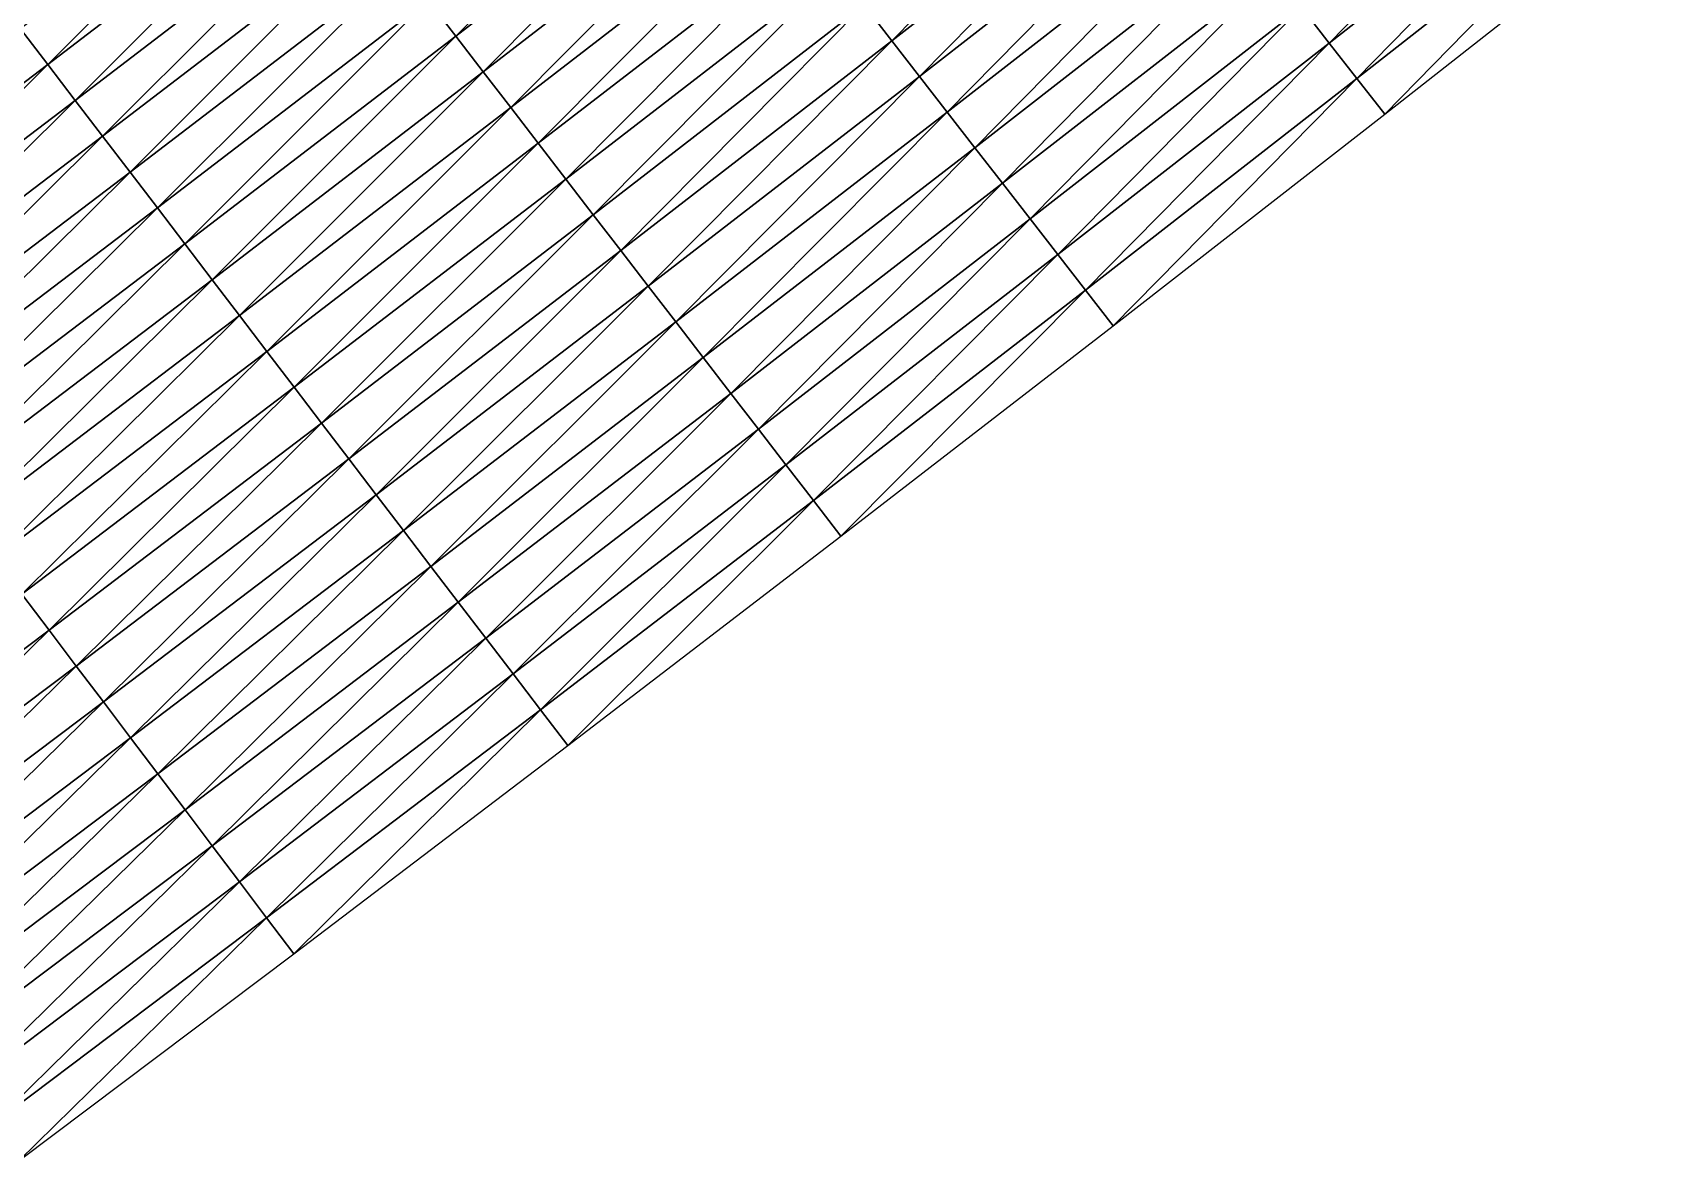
# Model space of a CAD drawing. Header units: metres. Extents: x 479979 to 482619, y 6959976 to 6961524.
# Drawn here: x 482288.8 to 482360.8, y 6961204.3 to 6961254.4 of the extents above; entities that cross this region are included whole.
import ezdxf

# ---------------------------------------------------------------- set-up
doc = ezdxf.new("R2010")
doc.units = ezdxf.units.M

msp = doc.modelspace()

# ---------------------------------------------------------------- linework, layer by layer
at = {"layer": 'GENERAL_FILL_TOP'}
for points in [[(482307.577, 6961254.217, 9.68), (482318.338, 6961265.065, 9.74), (482306.357, 6961255.802, 9.72)], [(482307.577, 6961254.217, 9.68), (482319.565, 6961263.485, 9.7), (482318.338, 6961265.065, 9.74)], [(482326.923, 6961254.006, 8.98), (482337.685, 6961264.931, 9.519), (482325.697, 6961255.586, 9.5)], [(482326.923, 6961254.006, 8.98), (482338.918, 6961263.356, 8.999), (482337.685, 6961264.931, 9.519)], [(482346.313, 6961253.906, 8.699), (482357.073, 6961264.903, 8.762), (482345.081, 6961255.481, 8.706)], [(482346.313, 6961253.906, 8.699), (482358.312, 6961263.333, 8.755), (482357.073, 6961264.903, 8.762)], [(482289.49, 6961252.952, 9.619), (482300.256, 6961263.725, 9.6), (482288.276, 6961254.542, 9.579)], [(482289.49, 6961252.952, 9.619), (482301.476, 6961262.141, 9.64), (482300.256, 6961263.725, 9.6)], [(482308.797, 6961252.632, 9.64), (482319.565, 6961263.485, 9.7), (482307.577, 6961254.217, 9.68)], [(482308.797, 6961252.632, 9.64), (482320.791, 6961261.905, 9.66), (482319.565, 6961263.485, 9.7)], [(482328.15, 6961252.427, 8.677), (482338.918, 6961263.356, 8.999), (482326.923, 6961254.006, 8.98)], [(482328.15, 6961252.427, 8.677), (482340.15, 6961261.781, 8.734), (482338.918, 6961263.356, 8.999)], [(482347.546, 6961252.331, 8.692), (482358.312, 6961263.333, 8.755), (482346.313, 6961253.906, 8.699)], [(482347.546, 6961252.331, 8.692), (482359.55, 6961261.763, 8.748), (482358.312, 6961263.333, 8.755)], [(482290.703, 6961251.362, 9.659), (482301.476, 6961262.141, 9.64), (482289.49, 6961252.952, 9.619)], [(482290.703, 6961251.362, 9.659), (482302.696, 6961260.556, 9.68), (482301.476, 6961262.141, 9.64)], [(482310.017, 6961251.047, 9.6), (482320.791, 6961261.905, 9.66), (482308.797, 6961252.632, 9.64)], [(482310.017, 6961251.047, 9.6), (482322.018, 6961260.326, 9.62), (482320.791, 6961261.905, 9.66)], [(482329.376, 6961250.847, 8.67), (482340.15, 6961261.781, 8.734), (482328.15, 6961252.427, 8.677)], [(482329.376, 6961250.847, 8.67), (482341.383, 6961260.206, 8.727), (482340.15, 6961261.781, 8.734)], [(482348.779, 6961250.756, 8.685), (482359.55, 6961261.763, 8.748), (482347.546, 6961252.331, 8.692)], [(482348.779, 6961250.756, 8.685), (482360.789, 6961260.192, 8.741), (482359.55, 6961261.763, 8.748)], [(482291.916, 6961249.772, 9.699), (482302.696, 6961260.556, 9.68), (482290.703, 6961251.362, 9.659)], [(482291.916, 6961249.772, 9.699), (482303.916, 6961258.971, 9.72), (482302.696, 6961260.556, 9.68)], [(482311.237, 6961249.463, 9.56), (482322.018, 6961260.326, 9.62), (482310.017, 6961251.047, 9.6)], [(482311.237, 6961249.463, 9.56), (482323.244, 6961258.746, 9.58), (482322.018, 6961260.326, 9.62)], [(482330.603, 6961249.267, 8.663), (482341.383, 6961260.206, 8.727), (482329.376, 6961250.847, 8.67)], [(482330.603, 6961249.267, 8.663), (482342.616, 6961258.631, 8.72), (482341.383, 6961260.206, 8.727)], [(482293.13, 6961248.183, 9.739), (482303.916, 6961258.971, 9.72), (482291.916, 6961249.772, 9.699)], [(482293.13, 6961248.183, 9.739), (482305.136, 6961257.386, 9.76), (482303.916, 6961258.971, 9.72)], [(482312.457, 6961247.878, 9.52), (482323.244, 6961258.746, 9.58), (482311.237, 6961249.463, 9.56)], [(482312.457, 6961247.878, 9.52), (482324.471, 6961257.166, 9.54), (482323.244, 6961258.746, 9.58)], [(482331.829, 6961247.687, 8.656), (482342.616, 6961258.631, 8.72), (482330.603, 6961249.267, 8.663)], [(482331.829, 6961247.687, 8.656), (482343.848, 6961257.056, 8.713), (482342.616, 6961258.631, 8.72)], [(482294.343, 6961246.593, 9.699), (482305.136, 6961257.386, 9.76), (482293.13, 6961248.183, 9.739)], [(482294.343, 6961246.593, 9.699), (482306.357, 6961255.802, 9.72), (482305.136, 6961257.386, 9.76)], [(482313.677, 6961246.293, 9.48), (482324.471, 6961257.166, 9.54), (482312.457, 6961247.878, 9.52)], [(482313.677, 6961246.293, 9.48), (482325.697, 6961255.586, 9.5), (482324.471, 6961257.166, 9.54)], [(482333.056, 6961246.107, 8.648), (482343.848, 6961257.056, 8.713), (482331.829, 6961247.687, 8.656)], [(482333.056, 6961246.107, 8.648), (482345.081, 6961255.481, 8.706), (482343.848, 6961257.056, 8.713)], [(482295.557, 6961245.003, 9.659), (482306.357, 6961255.802, 9.72), (482294.343, 6961246.593, 9.699)], [(482295.557, 6961245.003, 9.659), (482307.577, 6961254.217, 9.68), (482306.357, 6961255.802, 9.72)], [(482314.897, 6961244.708, 8.96), (482325.697, 6961255.586, 9.5), (482313.677, 6961246.293, 9.48)], [(482314.897, 6961244.708, 8.96), (482326.923, 6961254.006, 8.98), (482325.697, 6961255.586, 9.5)], [(482334.282, 6961244.528, 8.641), (482345.081, 6961255.481, 8.706), (482333.056, 6961246.107, 8.648)], [(482334.282, 6961244.528, 8.641), (482346.313, 6961253.906, 8.699), (482345.081, 6961255.481, 8.706)], [(482277.471, 6961243.82, 9.598), (482289.49, 6961252.952, 9.619), (482288.276, 6961254.542, 9.579)], [(482296.77, 6961243.413, 9.619), (482307.577, 6961254.217, 9.68), (482295.557, 6961245.003, 9.659)], [(482296.77, 6961243.413, 9.619), (482308.797, 6961252.632, 9.64), (482307.577, 6961254.217, 9.68)], [(482316.117, 6961243.124, 8.618), (482326.923, 6961254.006, 8.98), (482314.897, 6961244.708, 8.96)], [(482316.117, 6961243.124, 8.618), (482328.15, 6961252.427, 8.677), (482326.923, 6961254.006, 8.98)], [(482335.509, 6961242.948, 8.634), (482346.313, 6961253.906, 8.699), (482334.282, 6961244.528, 8.641)], [(482335.509, 6961242.948, 8.634), (482347.546, 6961252.331, 8.692), (482346.313, 6961253.906, 8.699)], [(482278.678, 6961242.225, 9.638), (482289.49, 6961252.952, 9.619), (482277.471, 6961243.82, 9.598)], [(482278.678, 6961242.225, 9.638), (482290.703, 6961251.362, 9.659), (482289.49, 6961252.952, 9.619)], [(482297.984, 6961241.823, 9.579), (482308.797, 6961252.632, 9.64), (482296.77, 6961243.413, 9.619)], [(482297.984, 6961241.823, 9.579), (482310.017, 6961251.047, 9.6), (482308.797, 6961252.632, 9.64)], [(482317.337, 6961241.539, 8.611), (482328.15, 6961252.427, 8.677), (482316.117, 6961243.124, 8.618)], [(482317.337, 6961241.539, 8.611), (482329.376, 6961250.847, 8.67), (482328.15, 6961252.427, 8.677)], [(482336.735, 6961241.368, 8.627), (482347.546, 6961252.331, 8.692), (482335.509, 6961242.948, 8.634)], [(482336.735, 6961241.368, 8.627), (482348.779, 6961250.756, 8.685), (482347.546, 6961252.331, 8.692)], [(482279.884, 6961240.63, 9.678), (482290.703, 6961251.362, 9.659), (482278.678, 6961242.225, 9.638)], [(482279.884, 6961240.63, 9.678), (482291.916, 6961249.772, 9.699), (482290.703, 6961251.362, 9.659)], [(482299.197, 6961240.233, 9.539), (482310.017, 6961251.047, 9.6), (482297.984, 6961241.823, 9.579)], [(482299.197, 6961240.233, 9.539), (482311.237, 6961249.463, 9.56), (482310.017, 6961251.047, 9.6)], [(482318.557, 6961239.954, 8.604), (482329.376, 6961250.847, 8.67), (482317.337, 6961241.539, 8.611)], [(482318.557, 6961239.954, 8.604), (482330.603, 6961249.267, 8.663), (482329.376, 6961250.847, 8.67)], [(482281.091, 6961239.035, 9.718), (482291.916, 6961249.772, 9.699), (482279.884, 6961240.63, 9.678)], [(482281.091, 6961239.035, 9.718), (482293.13, 6961248.183, 9.739), (482291.916, 6961249.772, 9.699)], [(482300.41, 6961238.644, 9.499), (482311.237, 6961249.463, 9.56), (482299.197, 6961240.233, 9.539)], [(482300.41, 6961238.644, 9.499), (482312.457, 6961247.878, 9.52), (482311.237, 6961249.463, 9.56)], [(482319.777, 6961238.369, 8.597), (482330.603, 6961249.267, 8.663), (482318.557, 6961239.954, 8.604)], [(482319.777, 6961238.369, 8.597), (482331.829, 6961247.687, 8.656), (482330.603, 6961249.267, 8.663)], [(482282.297, 6961237.44, 9.678), (482293.13, 6961248.183, 9.739), (482281.091, 6961239.035, 9.718)], [(482282.297, 6961237.44, 9.678), (482294.343, 6961246.593, 9.699), (482293.13, 6961248.183, 9.739)], [(482301.624, 6961237.054, 9.459), (482312.457, 6961247.878, 9.52), (482300.41, 6961238.644, 9.499)], [(482301.624, 6961237.054, 9.459), (482313.677, 6961246.293, 9.48), (482312.457, 6961247.878, 9.52)], [(482320.997, 6961236.785, 8.59), (482331.829, 6961247.687, 8.656), (482319.777, 6961238.369, 8.597)], [(482320.997, 6961236.785, 8.59), (482333.056, 6961246.107, 8.648), (482331.829, 6961247.687, 8.656)], [(482283.504, 6961235.845, 9.638), (482294.343, 6961246.593, 9.699), (482282.297, 6961237.44, 9.678)], [(482283.504, 6961235.845, 9.638), (482295.557, 6961245.003, 9.659), (482294.343, 6961246.593, 9.699)], [(482302.837, 6961235.464, 8.939), (482313.677, 6961246.293, 9.48), (482301.624, 6961237.054, 9.459)], [(482302.837, 6961235.464, 8.939), (482314.897, 6961244.708, 8.96), (482313.677, 6961246.293, 9.48)], [(482322.217, 6961235.2, 8.583), (482333.056, 6961246.107, 8.648), (482320.997, 6961236.785, 8.59)], [(482322.217, 6961235.2, 8.583), (482334.282, 6961244.528, 8.641), (482333.056, 6961246.107, 8.648)], [(482284.711, 6961234.249, 9.598), (482295.557, 6961245.003, 9.659), (482283.504, 6961235.845, 9.638)], [(482284.711, 6961234.249, 9.598), (482296.77, 6961243.413, 9.619), (482295.557, 6961245.003, 9.659)], [(482304.051, 6961233.874, 8.558), (482314.897, 6961244.708, 8.96), (482302.837, 6961235.464, 8.939)], [(482304.051, 6961233.874, 8.558), (482316.117, 6961243.124, 8.618), (482314.897, 6961244.708, 8.96)], [(482323.438, 6961233.615, 8.576), (482334.282, 6961244.528, 8.641), (482322.217, 6961235.2, 8.583)], [(482323.438, 6961233.615, 8.576), (482335.509, 6961242.948, 8.634), (482334.282, 6961244.528, 8.641)], [(482285.917, 6961232.654, 9.558), (482296.77, 6961243.413, 9.619), (482284.711, 6961234.249, 9.598)], [(482285.917, 6961232.654, 9.558), (482297.984, 6961241.823, 9.579), (482296.77, 6961243.413, 9.619)], [(482305.264, 6961232.284, 8.551), (482316.117, 6961243.124, 8.618), (482304.051, 6961233.874, 8.558)], [(482305.264, 6961232.284, 8.551), (482317.337, 6961241.539, 8.611), (482316.117, 6961243.124, 8.618)], [(482324.658, 6961232.03, 8.569), (482335.509, 6961242.948, 8.634), (482323.438, 6961233.615, 8.576)], [(482324.658, 6961232.03, 8.569), (482336.735, 6961241.368, 8.627), (482335.509, 6961242.948, 8.634)], [(482287.124, 6961231.059, 9.518), (482297.984, 6961241.823, 9.579), (482285.917, 6961232.654, 9.558)], [(482287.124, 6961231.059, 9.518), (482299.197, 6961240.233, 9.539), (482297.984, 6961241.823, 9.579)], [(482306.478, 6961230.694, 8.544), (482317.337, 6961241.539, 8.611), (482305.264, 6961232.284, 8.551)], [(482306.478, 6961230.694, 8.544), (482318.557, 6961239.954, 8.604), (482317.337, 6961241.539, 8.611)], [(482288.33, 6961229.464, 9.478), (482299.197, 6961240.233, 9.539), (482287.124, 6961231.059, 9.518)], [(482288.33, 6961229.464, 9.478), (482300.41, 6961238.644, 9.499), (482299.197, 6961240.233, 9.539)], [(482307.691, 6961229.104, 8.537), (482318.557, 6961239.954, 8.604), (482306.478, 6961230.694, 8.544)], [(482307.691, 6961229.104, 8.537), (482319.777, 6961238.369, 8.597), (482318.557, 6961239.954, 8.604)], [(482289.537, 6961227.869, 9.438), (482300.41, 6961238.644, 9.499), (482288.33, 6961229.464, 9.478)], [(482289.537, 6961227.869, 9.438), (482301.624, 6961237.054, 9.459), (482300.41, 6961238.644, 9.499)], [(482308.905, 6961227.515, 8.53), (482319.777, 6961238.369, 8.597), (482307.691, 6961229.104, 8.537)], [(482308.905, 6961227.515, 8.53), (482320.997, 6961236.785, 8.59), (482319.777, 6961238.369, 8.597)], [(482290.743, 6961226.274, 8.918), (482301.624, 6961237.054, 9.459), (482289.537, 6961227.869, 9.438)], [(482290.743, 6961226.274, 8.918), (482302.837, 6961235.464, 8.939), (482301.624, 6961237.054, 9.459)], [(482310.118, 6961225.925, 8.523), (482320.997, 6961236.785, 8.59), (482308.905, 6961227.515, 8.53)], [(482310.118, 6961225.925, 8.523), (482322.217, 6961235.2, 8.583), (482320.997, 6961236.785, 8.59)], [(482291.95, 6961224.679, 8.497), (482302.837, 6961235.464, 8.939), (482290.743, 6961226.274, 8.918)], [(482291.95, 6961224.679, 8.497), (482304.051, 6961233.874, 8.558), (482302.837, 6961235.464, 8.939)], [(482311.331, 6961224.335, 8.516), (482322.217, 6961235.2, 8.583), (482310.118, 6961225.925, 8.523)], [(482311.331, 6961224.335, 8.516), (482323.438, 6961233.615, 8.576), (482322.217, 6961235.2, 8.583)], [(482293.157, 6961223.084, 8.49), (482304.051, 6961233.874, 8.558), (482291.95, 6961224.679, 8.497)], [(482293.157, 6961223.084, 8.49), (482305.264, 6961232.284, 8.551), (482304.051, 6961233.874, 8.558)], [(482312.545, 6961222.745, 8.509), (482323.438, 6961233.615, 8.576), (482311.331, 6961224.335, 8.516)], [(482312.545, 6961222.745, 8.509), (482324.658, 6961232.03, 8.569), (482323.438, 6961233.615, 8.576)], [(482294.363, 6961221.489, 8.483), (482305.264, 6961232.284, 8.551), (482293.157, 6961223.084, 8.49)], [(482294.363, 6961221.489, 8.483), (482306.478, 6961230.694, 8.544), (482305.264, 6961232.284, 8.551)], [(482295.57, 6961219.894, 8.476), (482306.478, 6961230.694, 8.544), (482294.363, 6961221.489, 8.483)], [(482295.57, 6961219.894, 8.476), (482307.691, 6961229.104, 8.537), (482306.478, 6961230.694, 8.544)], [(482277.415, 6961218.742, 9.417), (482289.537, 6961227.869, 9.438), (482288.33, 6961229.464, 9.478)], [(482296.776, 6961218.299, 8.469), (482307.691, 6961229.104, 8.537), (482295.57, 6961219.894, 8.476)], [(482296.776, 6961218.299, 8.469), (482308.905, 6961227.515, 8.53), (482307.691, 6961229.104, 8.537)], [(482278.614, 6961217.141, 8.897), (482289.537, 6961227.869, 9.438), (482277.415, 6961218.742, 9.417)], [(482278.614, 6961217.141, 8.897), (482290.743, 6961226.274, 8.918), (482289.537, 6961227.869, 9.438)], [(482297.983, 6961216.704, 8.462), (482308.905, 6961227.515, 8.53), (482296.776, 6961218.299, 8.469)], [(482297.983, 6961216.704, 8.462), (482310.118, 6961225.925, 8.523), (482308.905, 6961227.515, 8.53)], [(482279.814, 6961215.541, 8.435), (482290.743, 6961226.274, 8.918), (482278.614, 6961217.141, 8.897)], [(482279.814, 6961215.541, 8.435), (482291.95, 6961224.679, 8.497), (482290.743, 6961226.274, 8.918)], [(482299.189, 6961215.109, 8.455), (482310.118, 6961225.925, 8.523), (482297.983, 6961216.704, 8.462)], [(482299.189, 6961215.109, 8.455), (482311.331, 6961224.335, 8.516), (482310.118, 6961225.925, 8.523)], [(482281.013, 6961213.941, 8.428), (482291.95, 6961224.679, 8.497), (482279.814, 6961215.541, 8.435)], [(482281.013, 6961213.941, 8.428), (482293.157, 6961223.084, 8.49), (482291.95, 6961224.679, 8.497)], [(482300.396, 6961213.514, 8.448), (482311.331, 6961224.335, 8.516), (482299.189, 6961215.109, 8.455)], [(482300.396, 6961213.514, 8.448), (482312.545, 6961222.745, 8.509), (482311.331, 6961224.335, 8.516)], [(482282.213, 6961212.34, 8.421), (482293.157, 6961223.084, 8.49), (482281.013, 6961213.941, 8.428)], [(482282.213, 6961212.34, 8.421), (482294.363, 6961221.489, 8.483), (482293.157, 6961223.084, 8.49)], [(482283.412, 6961210.74, 8.414), (482294.363, 6961221.489, 8.483), (482282.213, 6961212.34, 8.421)], [(482283.412, 6961210.74, 8.414), (482295.57, 6961219.894, 8.476), (482294.363, 6961221.489, 8.483)], [(482284.612, 6961209.139, 8.407), (482295.57, 6961219.894, 8.476), (482283.412, 6961210.74, 8.414)], [(482284.612, 6961209.139, 8.407), (482296.776, 6961218.299, 8.469), (482295.57, 6961219.894, 8.476)], [(482285.811, 6961207.539, 8.4), (482296.776, 6961218.299, 8.469), (482284.612, 6961209.139, 8.407)], [(482285.811, 6961207.539, 8.4), (482297.983, 6961216.704, 8.462), (482296.776, 6961218.299, 8.469)], [(482287.011, 6961205.939, 8.393), (482297.983, 6961216.704, 8.462), (482285.811, 6961207.539, 8.4)], [(482287.011, 6961205.939, 8.393), (482299.189, 6961215.109, 8.455), (482297.983, 6961216.704, 8.462)], [(482288.21, 6961204.338, 8.385), (482299.189, 6961215.109, 8.455), (482287.011, 6961205.939, 8.393)], [(482288.21, 6961204.338, 8.385), (482300.396, 6961213.514, 8.448), (482299.189, 6961215.109, 8.455)]]:
    msp.add_3dface(points, dxfattribs=at)

doc.saveas('drawing.dxf')
